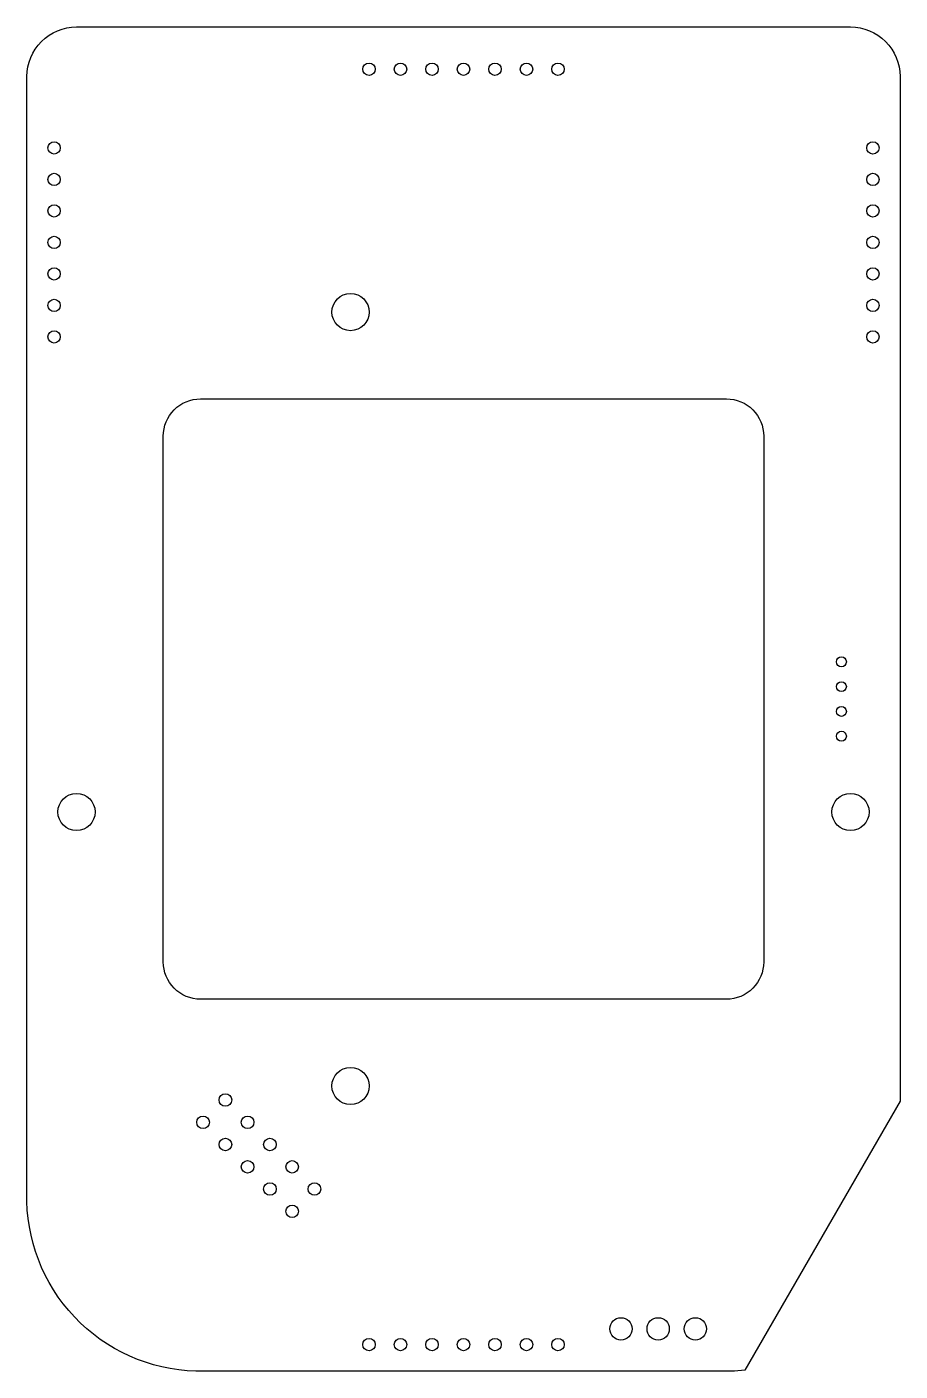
# Model space of a CAD drawing. Header units: millimetres. Extents: x -35 to 35, y -54 to 54.
import ezdxf

# ---------------------------------------------------------------- set-up
doc = ezdxf.new("R2010")
doc.units = ezdxf.units.MM
doc.layers.get('0').update_dxf_attribs({"linetype": 'CONTINUOUS'})

msp = doc.modelspace()

# ---------------------------------------------------------------- linework, layer by layer
for points in [[(35.21, -32.43), (22.68, -54.14, -0.01941), (21.59, -54.21), (-21.59, -54.21, -0.414214), (-35.21, -39.83), (-35.21, -5.11), (-35.21, 50.21, -0.414214), (-31.21, 54.21), (31.21, 54.21, -0.414214), (35.21, 50.21), (35.21, -5.11)], [(24.21, -21.21, -0.414214), (21.21, -24.21), (-21.21, -24.21, -0.414214), (-24.21, -21.21), (-24.21, 21.21, -0.414214), (-21.21, 24.21), (21.21, 24.21, -0.414214), (24.21, 21.21)]]:
    msp.add_lwpolyline(points, format="xyb", close=True)
for centre, radius in [((-7.62, 50.8), 0.5), ((-5.08, 50.8), 0.5), ((-2.54, 50.8), 0.5), ((0, 50.8), 0.5), ((2.54, 50.8), 0.5), ((5.08, 50.8), 0.5), ((7.62, 50.8), 0.5), ((-33.02, 44.45), 0.5), ((33.02, 44.45), 0.5), ((-33.02, 41.91), 0.5), ((33.02, 41.91), 0.5), ((-33.02, 39.37), 0.5), ((33.02, 39.37), 0.5), ((-33.02, 36.83), 0.5), ((33.02, 36.83), 0.5), ((-33.02, 34.29), 0.5), ((33.02, 34.29), 0.5), ((-9.11, 31.21), 1.5), ((-33.02, 31.75), 0.5), ((33.02, 31.75), 0.5), ((-33.02, 29.21), 0.5), ((33.02, 29.21), 0.5), ((30.48, 3), 0.4), ((30.48, 1), 0.4), ((30.48, -1), 0.4), ((30.48, -3), 0.4), ((-31.21, -9.11), 1.5), ((31.21, -9.11), 1.5), ((-9.11, -31.21), 1.5), ((-19.2, -32.34), 0.508), ((-21, -34.14), 0.508), ((-17.41, -34.14), 0.508), ((-19.2, -35.93), 0.508), ((-15.61, -35.93), 0.508), ((-17.41, -37.73), 0.508), ((-13.82, -37.73), 0.508), ((-15.61, -39.52), 0.508), ((-12.02, -39.52), 0.508), ((-13.82, -41.32), 0.508), ((12.7, -50.8), 0.9), ((15.7, -50.8), 0.9), ((18.7, -50.8), 0.9), ((-7.62, -52.07), 0.5), ((-5.08, -52.07), 0.5), ((-2.54, -52.07), 0.5), ((0, -52.07), 0.5), ((2.54, -52.07), 0.5), ((5.08, -52.07), 0.5), ((7.62, -52.07), 0.5)]:
    msp.add_circle(centre, radius)

doc.saveas('drawing.dxf')
